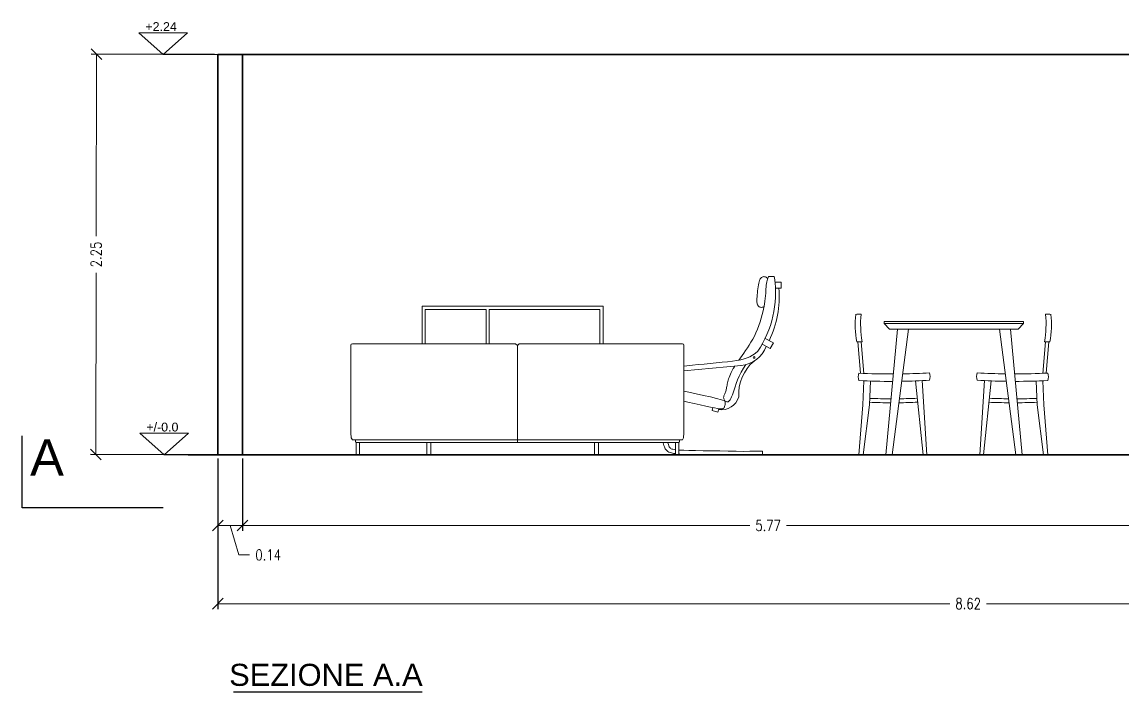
# Model space of a CAD drawing. Header units: inches. Extents: x 78.7 to 90.4, y 46.3 to 56.4.
# Drawn here: x 79.58 to 85.77, y 46.33 to 50.09 of the extents above; entities that cross this region are included whole.
import ezdxf

# ---------------------------------------------------------------- set-up
doc = ezdxf.new("R2010")
doc.units = ezdxf.units.IN
doc.header["$MEASUREMENT"] = 0
for name, color, linetype, lineweight in [('A-FURN', 8, 'Continuous', 18), ('A-WALL-FULL', 7, 'Continuous', 35), ('G-ANNO-DIM', 255, 'Continuous', 13)]:
    doc.layers.add(name, color=color, linetype=linetype, lineweight=lineweight)
doc.styles.add('ARIAL', font='arial.ttf')
doc.styles.add('E-ROMANS', font='romans.shx', dxfattribs={"width": 0.8})
doc.styles.add('underline', font='arial.ttf')
doc.dimstyles.new('E-0050_TICK_12', dxfattribs={"dimscale": 0.001, "dimtxt": 60, "dimasz": 60, "dimexe": 30, "dimexo": 20, "dimgap": 30, "dimtad": 0, "dimzin": 0, "dimdsep": 46, "dimtxsty": 'E-ROMANS', "dimblk": 'OBLIQUE', "dimcen": 30, "dimclrd": 256, "dimclre": 256, "dimclrt": 256, "dimadec": 0, "dimazin": 0, "dimtfac": 1, "dimtmove": 1, "dimatfit": 3, "dimldrblk": 'OPEN90', "dimfxl": 1, "dimtfill": 1, "dimtolj": 1, "dimtzin": 0, "dimlwd": -1, "dimarcsym": 0})

# ---------------------------------------------------------------- blocks, each defined once
blk = doc.blocks.new('A$C3DB733C8')
for p, q in [((-154.49, 98.38), (-154.49, 40.08)), ((66.84, 98.38), (66.84, 40.08)), ((-151.46, 35.41), (-43.83, 35.41)), ((63.81, 35.41), (-43.83, 35.41))]:
    blk.add_line(p, q)
for points in [[(-154.49, 98.38), (-154.26, 98.98), (-153.54, 99.17), (-45.03, 99.17), (-43.83, 98.21), (-43.83, 46.89), (-43.83, 33.59), (-150.79, 33.59), (-151.54, 34.1), (-151.46, 35.41), (-153.5, 35.35), (-154.26, 36.76), (-154.49, 40.08)], [(66.84, 98.38), (66.61, 98.98), (65.89, 99.17), (-42.62, 99.17), (-43.83, 98.21), (-43.83, 46.89), (-43.83, 33.59), (63.14, 33.59), (63.89, 34.1), (63.81, 35.41), (65.85, 35.35), (66.61, 36.76), (66.84, 40.08)], [(-148.82, 33.59), (-148.82, 25.57), (-151.12, 25.57), (-151.12, 33.81)], [(61.16, 33.59), (61.16, 25.57), (63.47, 25.57), (63.47, 33.81)]]:
    blk.add_lwpolyline(points)
blk = doc.blocks.new('_Oblique')
at = {"color": 0, "linetype": 'ByBlock', "lineweight": -2}
blk.add_line((-0.5, -0.5), (0.5, 0.5), dxfattribs=at)
blk = doc.blocks.new('*D15')
at = {"layer": 'Defpoints', "color": 0, "transparency": 16777216}
for p in [(79.998, 49.9087), (80.6828, 49.9079), (80.6803, 47.6579)]:
    blk.add_point(p, dxfattribs=at)
at = {"layer": 'G-ANNO-DIM', "lineweight": -2, "transparency": 16777216}
for p, q in [((80.6628, 49.908), (79.968, 49.9087)), ((80.6603, 47.658), (79.9655, 47.6587))]:
    blk.add_line(p, q, dxfattribs=at)
at = {"layer": 'G-ANNO-DIM', "transparency": 16777216}
for p, q in [((79.998, 49.9087), (79.9969, 48.8868)), ((79.9955, 47.6587), (79.9966, 48.6806))]:
    blk.add_line(p, q, dxfattribs=at)
at = {"layer": 'G-ANNO-DIM', "transparency": 16777216, "xscale": 0.06, "yscale": 0.06, "zscale": 0.06}
for p, rotation in [((79.998, 49.9087), 89.93603357964795), ((79.9955, 47.6587), 269.9360335796479)]:
    blk.add_blockref('_Oblique', p, dxfattribs=dict(at, rotation=rotation))
at = {"layer": 'G-ANNO-DIM', "transparency": 16777216, "insert": (79.9967, 48.7837), "char_height": 0.06, "attachment_point": 5, "rotation": 89.93603, "style": 'E-ROMANS', "bg_fill": 3, "box_fill_scale": 1.25, "bg_fill_color": 256, "bg_fill_true_color": 13158600, "bg_fill_transparency": 0}
blk.add_mtext('\\A1;2.25', dxfattribs=at)
blk = doc.blocks.new('_Open90')
at = {"color": 0, "linetype": 'ByBlock', "lineweight": -2}
for p, q in [((0, 0), (-1, 0)), ((-0.5, 0.5), (0, 0)), ((0, 0), (-0.5, -0.5))]:
    blk.add_line(p, q, dxfattribs=at)
blk = doc.blocks.new('*D20')
at = {"layer": 'Defpoints', "color": 0, "transparency": 16777216}
for p in [(80.8203, 47.6579), (86.5903, 47.6579), (86.5903, 47.26)]:
    blk.add_point(p, dxfattribs=at)
at = {"layer": 'G-ANNO-DIM', "lineweight": -2, "transparency": 16777216}
for p, q in [((80.8203, 47.6379), (80.8203, 47.23)), ((86.5903, 47.6379), (86.5903, 47.23))]:
    blk.add_line(p, q, dxfattribs=at)
at = {"layer": 'G-ANNO-DIM', "transparency": 16777216}
for p, q in [((80.8203, 47.26), (83.6715, 47.26)), ((86.5903, 47.26), (83.8778, 47.26))]:
    blk.add_line(p, q, dxfattribs=at)
at = {"layer": 'G-ANNO-DIM', "transparency": 16777216, "xscale": 0.06, "yscale": 0.06, "zscale": 0.06, "rotation": 180}
blk.add_blockref('_Oblique', (80.8203, 47.26), dxfattribs=at)
at = {"layer": 'G-ANNO-DIM', "transparency": 16777216, "xscale": 0.06, "yscale": 0.06, "zscale": 0.06}
blk.add_blockref('_Oblique', (86.5903, 47.26), dxfattribs=at)
at = {"layer": 'G-ANNO-DIM', "transparency": 16777216, "insert": (83.7746, 47.26), "char_height": 0.06, "attachment_point": 5, "style": 'E-ROMANS', "bg_fill": 3, "box_fill_scale": 1.25, "bg_fill_color": 256, "bg_fill_true_color": 13158600, "bg_fill_transparency": 0}
blk.add_mtext('\\A1;5.77', dxfattribs=at)
blk = doc.blocks.new('*D22')
at = {"layer": 'Defpoints', "color": 0, "transparency": 16777216}
for p in [(80.6803, 47.6579), (89.3009, 47.6579), (89.3009, 46.8212)]:
    blk.add_point(p, dxfattribs=at)
at = {"layer": 'G-ANNO-DIM', "lineweight": -2, "transparency": 16777216}
for p, q in [((80.6803, 47.6379), (80.6803, 46.7912)), ((89.3009, 47.6379), (89.3009, 46.7912))]:
    blk.add_line(p, q, dxfattribs=at)
at = {"layer": 'G-ANNO-DIM', "transparency": 16777216}
for p, q in [((80.6803, 46.8212), (84.7961, 46.8212)), ((89.3009, 46.8212), (85.0024, 46.8212))]:
    blk.add_line(p, q, dxfattribs=at)
at = {"layer": 'G-ANNO-DIM', "transparency": 16777216, "xscale": 0.06, "yscale": 0.06, "zscale": 0.06, "rotation": 180}
blk.add_blockref('_Oblique', (80.6803, 46.8212), dxfattribs=at)
at = {"layer": 'G-ANNO-DIM', "transparency": 16777216, "xscale": 0.06, "yscale": 0.06, "zscale": 0.06}
blk.add_blockref('_Oblique', (89.3009, 46.8212), dxfattribs=at)
at = {"layer": 'G-ANNO-DIM', "transparency": 16777216, "insert": (84.8993, 46.8212), "char_height": 0.06, "attachment_point": 5, "style": 'E-ROMANS', "bg_fill": 3, "box_fill_scale": 1.25, "bg_fill_color": 256, "bg_fill_true_color": 13158600, "bg_fill_transparency": 0}
blk.add_mtext('\\A1;8.62', dxfattribs=at)
blk = doc.blocks.new('*D35')
at = {"layer": 'Defpoints', "color": 0, "transparency": 16777216}
for p in [(80.6803, 47.6579), (80.8203, 47.6579), (80.8203, 47.26)]:
    blk.add_point(p, dxfattribs=at)
at = {"layer": 'G-ANNO-DIM', "lineweight": -2, "transparency": 16777216}
for p, q in [((80.6803, 47.6379), (80.6803, 47.23)), ((80.8203, 47.6379), (80.8203, 47.23))]:
    blk.add_line(p, q, dxfattribs=at)
at = {"layer": 'G-ANNO-DIM', "transparency": 16777216}
for p, q in [((80.6803, 47.26), (80.8203, 47.26)), ((80.7503, 47.26), (80.7998, 47.095)), ((80.7998, 47.095), (80.8598, 47.095))]:
    blk.add_line(p, q, dxfattribs=at)
at = {"layer": 'G-ANNO-DIM', "transparency": 16777216, "xscale": 0.06, "yscale": 0.06, "zscale": 0.06, "rotation": 180}
blk.add_blockref('_Oblique', (80.6803, 47.26), dxfattribs=at)
at = {"layer": 'G-ANNO-DIM', "transparency": 16777216, "xscale": 0.06, "yscale": 0.06, "zscale": 0.06}
blk.add_blockref('_Oblique', (80.8203, 47.26), dxfattribs=at)
at = {"layer": 'G-ANNO-DIM', "transparency": 16777216, "insert": (80.9641, 47.095), "char_height": 0.06, "attachment_point": 5, "style": 'E-ROMANS', "bg_fill": 3, "box_fill_scale": 1.25, "bg_fill_color": 256, "bg_fill_true_color": 13158600, "bg_fill_transparency": 0}
blk.add_mtext('\\A1;0.14', dxfattribs=at)

msp = doc.modelspace()

# ---------------------------------------------------------------- hatches: boundary and pattern name
at = {"layer": 'G-ANNO-DIM'}
h = msp.add_hatch(color=256, dxfattribs=at)
h.dxf.hatch_style = 1
h.paths.add_polyline_path([(80.5113, 50.0288), (80.2366, 50.0288), (80.3739, 49.9079)], flags=17)
h.paths.add_polyline_path([(80.2366, 50.0288), (80.3739, 49.9079), (80.5113, 50.0288)])
h = msp.add_hatch(color=256, dxfattribs=at)
h.dxf.hatch_style = 1
h.paths.add_polyline_path([(80.5167, 47.7786), (80.2419, 47.7786), (80.3793, 47.6577)], flags=17)
h.paths.add_polyline_path([(80.2419, 47.7786), (80.3793, 47.6577), (80.5167, 47.7786)])

# ---------------------------------------------------------------- linework, layer by layer
for p, q in [((83.1843, 47.7251), (83.184, 47.7263)), ((83.2107, 47.7263), (83.2111, 47.7244)), ((80.7699, 46.325), (81.8295, 46.325))]:
    msp.add_line(p, q)
at = {"color": 130}
msp.add_lwpolyline([(80.3736, 47.3604), (79.58, 47.3604), (79.58, 47.7635)], dxfattribs=at)
at = {"layer": 'A-FURN'}
for p, q in [((82.1894, 48.2809), (82.1894, 48.4752)), ((82.2059, 48.2809), (82.2059, 48.4752)), ((82.8279, 48.2809), (82.8279, 48.4752)), ((84.4279, 48.3956), (85.2111, 48.3956)), ((83.8058, 48.2872), (83.7575, 48.3105)), ((83.8058, 48.2872), (83.7871, 48.2544)), ((84.2936, 48.1163), (84.2792, 48.2923)), ((84.313, 48.1154), (84.2984, 48.2927)), ((85.3196, 48.1154), (85.3342, 48.2927)), ((85.339, 48.1163), (85.3534, 48.2923)), ((83.6875, 48.217), (83.7021, 48.2271)), ((83.7021, 48.2271), (83.7171, 48.2394)), ((83.7871, 48.2544), (83.7415, 48.2798)), ((83.3015, 48.1561), (83.3501, 48.1613)), ((83.6235, 48.1598), (83.3015, 48.1304)), ((83.3501, 48.1613), (83.3817, 48.1645)), ((83.3817, 48.1645), (83.415, 48.1677)), ((83.415, 48.1677), (83.4491, 48.171)), ((83.4491, 48.171), (83.4831, 48.1743)), ((83.4831, 48.1743), (83.516, 48.1777)), ((83.516, 48.1777), (83.547, 48.1811)), ((83.547, 48.1811), (83.5752, 48.1845)), ((83.5752, 48.1845), (83.5998, 48.1881)), ((83.5998, 48.1881), (83.6213, 48.1919)), ((83.6213, 48.1919), (83.6402, 48.1965)), ((83.6402, 48.1965), (83.6571, 48.202)), ((83.6571, 48.202), (83.6727, 48.2087)), ((83.6727, 48.2087), (83.6875, 48.217)), ((84.3138, 48.0739), (84.3074, 47.9391)), ((84.3513, 48.0724), (84.3448, 47.9382)), ((84.6468, 47.6579), (84.6027, 48.0729)), ((84.6411, 48.0746), (84.6679, 47.6579)), ((84.9915, 48.0746), (84.9647, 47.6579)), ((84.9858, 47.6579), (85.0299, 48.0729)), ((85.2813, 48.0724), (85.2878, 47.9382)), ((85.3188, 48.0739), (85.3252, 47.9391)), ((84.3073, 47.9391), (84.2849, 47.6579)), ((84.3448, 47.9382), (84.3095, 47.6579)), ((85.2878, 47.9382), (85.3231, 47.6579)), ((85.3253, 47.9391), (85.3477, 47.6579)), ((83.1867, 47.7166), (83.1843, 47.7251)), ((83.189, 47.7091), (83.1867, 47.7166)), ((83.1914, 47.7025), (83.189, 47.7091)), ((83.1939, 47.6968), (83.1914, 47.7025)), ((83.1966, 47.6917), (83.1939, 47.6968)), ((83.1997, 47.6872), (83.1966, 47.6917)), ((83.2032, 47.6833), (83.1997, 47.6872)), ((83.2071, 47.6798), (83.2032, 47.6833)), ((83.2115, 47.6765), (83.2071, 47.6798)), ((83.2111, 47.7244), (83.2139, 47.7148)), ((83.2167, 47.6735), (83.2115, 47.6765)), ((83.2139, 47.7148), (83.2165, 47.7076)), ((83.2165, 47.7076), (83.219, 47.7024)), ((83.2233, 47.6707), (83.2167, 47.6735)), ((83.219, 47.7024), (83.2215, 47.6988)), ((83.2215, 47.6988), (83.224, 47.6961)), ((83.2321, 47.6681), (83.2233, 47.6707)), ((83.224, 47.6961), (83.2266, 47.6941)), ((83.2266, 47.6941), (83.2293, 47.6921)), ((83.2293, 47.6921), (83.2331, 47.6903)), ((83.2438, 47.6658), (83.2321, 47.6681)), ((83.2331, 47.6903), (83.2388, 47.6885)), ((83.2388, 47.6885), (83.2475, 47.6869)), ((83.2535, 47.6644), (83.2438, 47.6658)), ((83.2475, 47.6869), (83.2535, 47.6862)), ((83.273, 47.6844), (83.2772, 47.6841)), ((83.2772, 47.6841), (83.3002, 47.683)), ((83.3002, 47.683), (83.3298, 47.682)), ((83.3298, 47.682), (83.3665, 47.6812)), ((83.3665, 47.6812), (83.4088, 47.6806)), ((83.4088, 47.6806), (83.4549, 47.6801)), ((83.4549, 47.6801), (83.5027, 47.6795)), ((83.5027, 47.6795), (83.5503, 47.6787)), ((83.5503, 47.6787), (83.5958, 47.6779)), ((83.5958, 47.6779), (83.6372, 47.6767)), ((83.6372, 47.6767), (83.6725, 47.678)), ((83.6725, 47.678), (83.7435, 47.679)), ((83.7435, 47.679), (83.7435, 47.6579)), ((83.2791, 47.6617), (83.273, 47.6622)), ((83.3043, 47.6599), (83.2791, 47.6617)), ((83.3355, 47.6585), (83.3043, 47.6599)), ((84.3095, 47.6579), (84.2849, 47.6579)), ((84.6679, 47.6579), (84.6468, 47.6579)), ((84.9647, 47.6579), (84.9858, 47.6579)), ((85.3231, 47.6579), (85.3477, 47.6579))]:
    msp.add_line(p, q, dxfattribs=at)
for points in [[(83.7797, 48.6595), (83.7774, 48.6576), (83.7752, 48.6544), (83.773, 48.6498), (83.7709, 48.644), (83.769, 48.6371), (83.7672, 48.6292), (83.7657, 48.6204), (83.7645, 48.6109), (83.7636, 48.6007), (83.7629, 48.5897), (83.7622, 48.578), (83.7614, 48.5653), (83.7604, 48.5517), (83.759, 48.5369), (83.7571, 48.521), (83.7545, 48.5039), (83.7511, 48.4856), (83.7468, 48.4661), (83.7419, 48.446), (83.7361, 48.4253), (83.7297, 48.4045), (83.7226, 48.3838), (83.7148, 48.3635), (83.7065, 48.3438), (83.6975, 48.325), (83.6881, 48.3072), (83.6783, 48.2901), (83.6683, 48.2739), (83.6582, 48.2583), (83.6481, 48.2434), (83.6381, 48.229), (83.6284, 48.2152), (83.619, 48.2019), (83.6107, 48.19)], [(83.7521, 48.4912), (83.7463, 48.4883), (83.7409, 48.4867), (83.7361, 48.4862), (83.7317, 48.4866), (83.7278, 48.4879), (83.7244, 48.4898), (83.7214, 48.4921), (83.7188, 48.4949), (83.7167, 48.4979), (83.7149, 48.5012), (83.7136, 48.505), (83.7126, 48.5095), (83.712, 48.5147), (83.7117, 48.5208), (83.7118, 48.528), (83.7121, 48.5364), (83.7128, 48.5461), (83.7136, 48.5567), (83.7148, 48.568), (83.7161, 48.5796), (83.7175, 48.5912), (83.7192, 48.6023), (83.7209, 48.6127), (83.7227, 48.6219), (83.7246, 48.6298), (83.7266, 48.6364), (83.7286, 48.6417), (83.7308, 48.6461), (83.7332, 48.6496), (83.7357, 48.6523), (83.7384, 48.6544), (83.7413, 48.6561), (83.7445, 48.6575), (83.7478, 48.6584), (83.7514, 48.6588), (83.7553, 48.6586), (83.7593, 48.6575), (83.7635, 48.6557), (83.768, 48.6528), (83.7727, 48.6487)], [(83.8028, 48.66), (83.7797, 48.6595)], [(83.7664, 48.6246), (83.7664, 48.6248)], [(83.8145, 48.627), (83.8145, 48.627), (83.8477, 48.627), (83.8477, 48.5941), (83.8166, 48.5941)], [(82.8468, 48.2809), (82.8468, 48.4939), (81.8303, 48.4939), (81.8303, 48.2809)], [(82.8468, 48.2809), (82.8468, 48.4939), (81.8303, 48.4939), (81.8303, 48.2809)], [(82.1894, 48.4752), (81.846, 48.4752), (81.846, 48.2809)], [(82.828, 48.4752), (82.2059, 48.4752)], [(85.1739, 48.4061), (84.4279, 48.4061), (84.4279, 48.3956), (84.4579, 48.3634), (85.1735, 48.3634)], [(84.5027, 48.3634), (84.4367, 47.6579), (84.4725, 47.6579), (84.5643, 48.3634)], [(85.137, 48.3634), (85.203, 47.6579), (85.1672, 47.6579), (85.0754, 48.3634)], [(85.1739, 48.4061), (85.2111, 48.406), (85.2111, 48.3955), (85.1811, 48.3633), (85.1735, 48.3634)], [(83.5884, 48.1566), (83.586, 48.1529), (83.5791, 48.1418), (83.573, 48.1312), (83.5675, 48.121), (83.5628, 48.1112), (83.5588, 48.1019), (83.5554, 48.093), (83.5526, 48.0846), (83.5502, 48.0765), (83.5482, 48.0688), (83.5466, 48.0616), (83.5452, 48.0547), (83.5439, 48.0482), (83.5428, 48.042), (83.5417, 48.0361), (83.5407, 48.0305), (83.5396, 48.0252), (83.5383, 48.0201), (83.537, 48.0151), (83.5354, 48.0104), (83.5336, 48.0057), (83.5317, 48.0012), (83.5298, 47.9968), (83.5281, 47.9925), (83.5265, 47.9882), (83.5254, 47.9841), (83.5249, 47.9799), (83.525, 47.9758), (83.5258, 47.9717), (83.5274, 47.9678), (83.5295, 47.9642), (83.5322, 47.961), (83.5353, 47.9584), (83.5386, 47.9565), (83.5422, 47.9554), (83.5459, 47.9553), (83.5497, 47.9563), (83.5535, 47.9586), (83.5574, 47.9623), (83.5613, 47.9675), (83.5654, 47.9744), (83.5697, 47.9832), (83.5741, 47.994), (83.5787, 48.0069), (83.5836, 48.022), (83.5891, 48.0391), (83.5954, 48.058), (83.6029, 48.0782), (83.6119, 48.0996), (83.6227, 48.1218), (83.6357, 48.1445), (83.6492, 48.1646)], [(83.5336, 47.9596), (83.5137, 47.9662), (83.4855, 47.974), (83.4511, 47.9826), (83.4123, 47.9918), (83.3711, 48.001), (83.3294, 48.01), (83.3015, 48.0158)], [(83.3015, 47.9587), (83.3232, 47.9538), (83.3589, 47.9458), (83.3929, 47.9382), (83.4241, 47.9314), (83.451, 47.9257), (83.4727, 47.9213), (83.4895, 47.9182), (83.5022, 47.9163), (83.5114, 47.9156), (83.5178, 47.9159), (83.5221, 47.9172), (83.5249, 47.9193), (83.5269, 47.9221), (83.5288, 47.9257), (83.5304, 47.9298), (83.5318, 47.9343), (83.533, 47.9392), (83.5338, 47.9442), (83.5342, 47.9494), (83.5341, 47.9545), (83.5336, 47.9596)], [(83.4928, 47.8977), (83.4609, 47.9064), (83.465, 47.9228)], [(83.4928, 47.8977), (83.4985, 47.9169)], [(81.8566, 47.7263), (81.8566, 47.658), (81.8788, 47.658), (81.8788, 47.7263)], [(82.7984, 47.7263), (82.7984, 47.658), (82.8206, 47.658), (82.8206, 47.7263)]]:
    msp.add_lwpolyline(points, dxfattribs=at)
for points in [[(84.2735, 48.2926, -0.066438), (84.2672, 48.4465, -3.035344)], [(84.3035, 48.2932, -0.066438), (84.2973, 48.4472, -3.035344)], [(85.3291, 48.2932, 0.066438), (85.3353, 48.4472, 3.035344)], [(85.3591, 48.2926, 0.066438), (85.3654, 48.4465, 3.035344)], [(84.2857, 48.1166, 0.162787), (84.2852, 48.0752, 0.892277)], [(84.6818, 48.1184, -0.162787), (84.6824, 48.077, -0.892277)], [(84.9508, 48.1184, 0.162787), (84.9502, 48.077, 0.892277)], [(85.3469, 48.1166, -0.162787), (85.3474, 48.0752, -0.892277)]]:
    msp.add_lwpolyline(points, format="xyb", dxfattribs=at)
msp.add_circle((83.6958, 48.2051), 0.00494, dxfattribs=at)
for centre, radius, start, end in [((83.8033, 48.6516), 0.0084, 358.62099, 93.60767), ((83.2172, 48.5712), 0.5999, 326.42436, 7.67756), ((83.2604, 48.5474), 0.5769, 334.50284, 4.63525), ((84.2835, 48.3908), 0.058, 76.31649, 106.36184), ((85.3491, 48.3908), 0.058, 73.63816, 103.68351), ((84.2852, 48.4527), 0.1605, 265.82526, 276.59086), ((85.3474, 48.4527), 0.1605, 263.40914, 274.17474), ((83.6072, 48.3284), 0.1691, 275.1544, 338.64617), ((83.8546, 47.9972), 0.2455, 130.37414, 183.26335), ((84.4688, 51.5596), 3.4477, 266.9575, 270.17224), ((84.4688, 51.5596), 3.4477, 271.04454, 273.54291), ((85.1638, 51.5596), 3.4477, 266.45709, 269.07313), ((85.1638, 51.5596), 3.4477, 269.94516, 273.0425), ((84.4694, 51.4685), 3.3982, 266.89251, 270.09853), ((84.4694, 51.4685), 3.3982, 270.9577, 273.5931), ((85.1632, 51.4685), 3.3982, 266.4069, 269.16166), ((85.1632, 51.4685), 3.3982, 270.02057, 273.10749), ((83.5114, 48.013), 0.1025, 261.89199, 343.08633), ((84.4737, 51.1168), 3.1444, 267.68317, 269.86203), ((84.4737, 51.1168), 3.1444, 270.72465, 272.53607), ((85.1589, 51.1168), 3.1444, 267.46393, 269.40426), ((85.1589, 51.1168), 3.1444, 270.26663, 272.31683), ((84.4793, 50.9454), 2.9953, 267.43989, 269.70721), ((84.4793, 50.9454), 2.9953, 270.59685, 272.59646), ((85.1533, 50.9454), 2.9953, 267.40354, 269.53843), ((85.1533, 50.9454), 2.9953, 270.42782, 272.56011)]:
    msp.add_arc(centre, radius, start, end, dxfattribs=at)
at = {"layer": 'A-WALL-FULL'}
for p, q in [((80.6803, 47.6579), (80.6803, 49.9079)), ((80.6803, 49.9079), (89.3009, 49.9079)), ((80.8203, 47.6579), (80.8203, 49.9079)), ((80.5145, 47.6579), (89.4547, 47.6579))]:
    msp.add_line(p, q, dxfattribs=at)
at = {"layer": 'G-ANNO-DIM'}
for p, q in [((80.3739, 49.9079), (80.6828, 49.9079)), ((80.3793, 47.6577), (80.5338, 47.6577))]:
    msp.add_line(p, q, dxfattribs=at)
for points in [[(80.2366, 50.0288), (80.3739, 49.9079), (80.5113, 50.0288)], [(80.2419, 47.7786), (80.3793, 47.6577), (80.5167, 47.7786)]]:
    msp.add_lwpolyline(points, close=True, dxfattribs=at)

# ---------------------------------------------------------------- block references
at = {"layer": 'A-FURN', "xscale": 0.008457720637786286, "yscale": 0.008457720637786286, "zscale": 0.008457720637786286}
msp.add_blockref('A$C3DB733C8', (82.7362, 47.4422), dxfattribs=at)

# ---------------------------------------------------------------- texts
at = {"color": 130, "style": 'ARIAL'}
msp.add_text('A', height=0.2035, rotation=360, dxfattribs=at).set_placement((79.6256, 47.5411))
at = {"style": 'underline'}
msp.add_text('SEZIONE A.A', height=0.124032, dxfattribs=at).set_placement((80.7446, 46.3593))
at = {"layer": 'G-ANNO-DIM', "style": 'underline'}
for s, p in [('+2.24', (80.2736, 50.0389)), ('+/-0.0', (80.2789, 47.7887))]:
    msp.add_text(s, height=0.05, dxfattribs=at).set_placement(p)

# ---------------------------------------------------------------- next in the draw order: dimensions: what is measured, and where the dimension line sits
at = {"layer": 'G-ANNO-DIM'}
dim = msp.add_aligned_dim(p1=(80.6803, 47.6579), p2=(80.6828, 49.9079), distance=0.6848, dimstyle='E-0050_TICK_12', dxfattribs=at)
dim.commit()
dim.dimension.update_dxf_attribs({"geometry": '*D15', "text_midpoint": (79.9967, 48.7837)})

# ---------------------------------------------------------------- next in the draw order: dimensions: what is measured, and where the dimension line sits
dim = msp.add_linear_dim(base=(89.3009, 46.8212), p1=(80.6803, 47.6579), p2=(89.3009, 47.6579), dimstyle='E-0050_TICK_12', override={"dimtmove": 0}, dxfattribs=at)
dim.commit()
dim.dimension.update_dxf_attribs({"geometry": '*D22', "text_midpoint": (84.8993, 46.8212), "dimtype": 160})

# ---------------------------------------------------------------- next in the draw order: dimensions: what is measured, and where the dimension line sits
dim = msp.add_linear_dim(base=(86.5903, 47.26), p1=(80.8203, 47.6579), p2=(86.5903, 47.6579), dimstyle='E-0050_TICK_12', override={"dimtmove": 0}, dxfattribs=at)
dim.commit()
dim.dimension.update_dxf_attribs({"geometry": '*D20', "text_midpoint": (83.7746, 47.26), "dimtype": 160})

# ---------------------------------------------------------------- next in the draw order: dimensions: what is measured, and where the dimension line sits
dim = msp.add_linear_dim(base=(80.8203, 47.26), p1=(80.6803, 47.6579), p2=(80.8203, 47.6579), dimstyle='E-0050_TICK_12', dxfattribs=at)
dim.commit()
dim.dimension.update_dxf_attribs({"geometry": '*D35', "text_midpoint": (80.8898, 47.095)})

doc.saveas('drawing.dxf')
